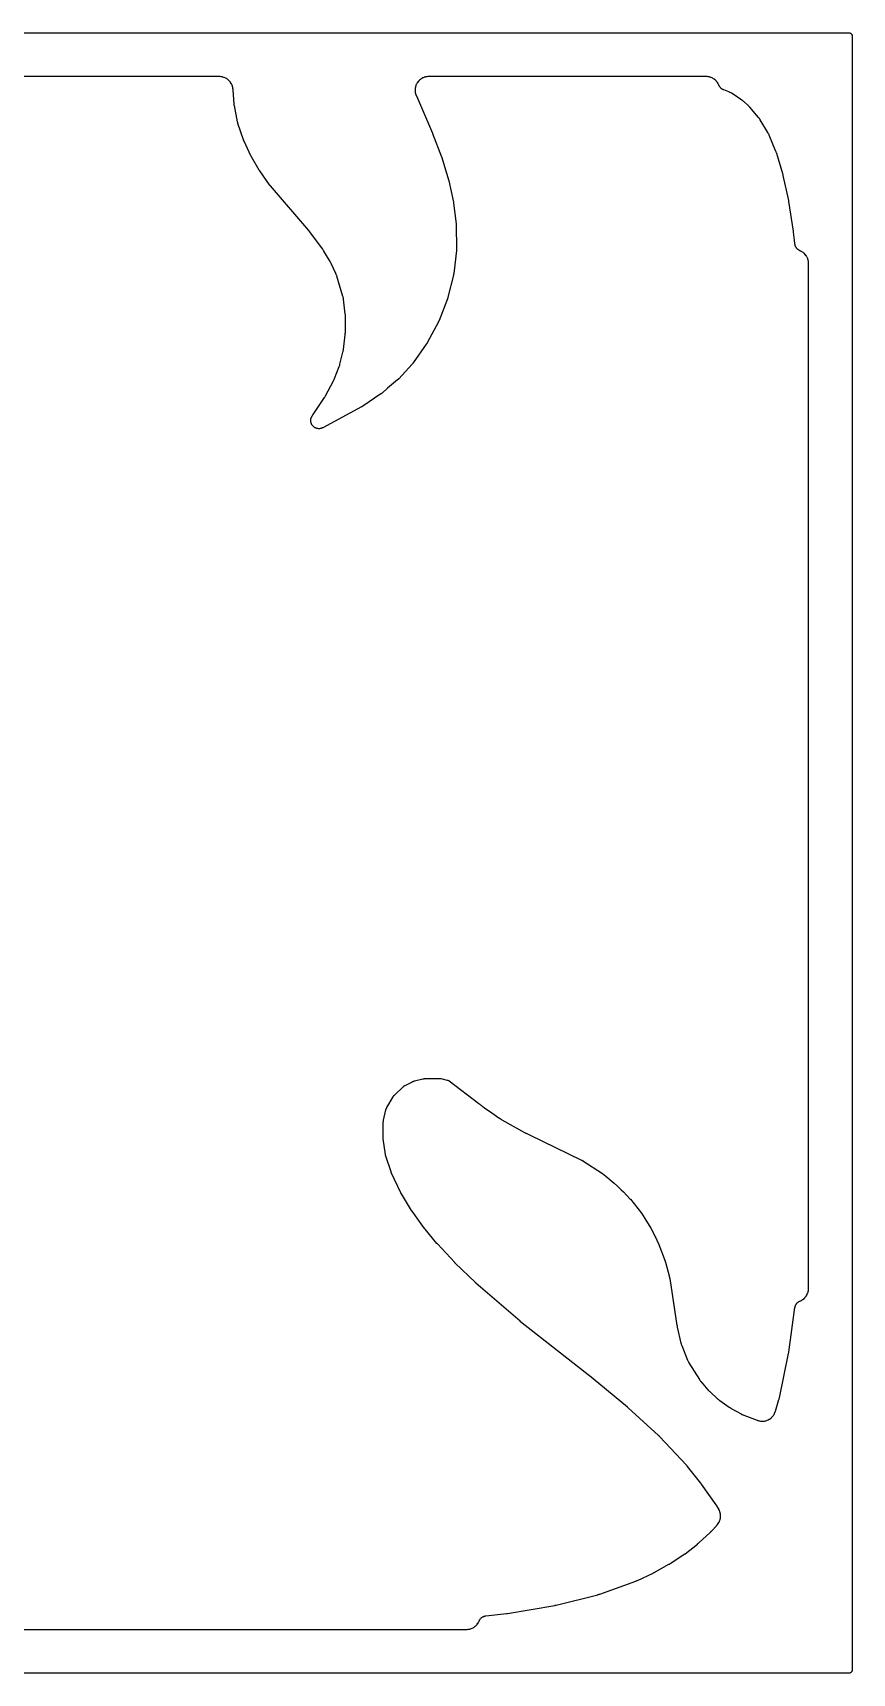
# Model space of a CAD drawing. Header units: millimetres. Extents: x 0 to 300, y 0 to 300.
# Drawn here: x 150 to 300.1, y -0.1 to 300.1 of the extents above; entities that cross this region are included whole.
import ezdxf

# ---------------------------------------------------------------- set-up
doc = ezdxf.new("R2010")
doc.units = ezdxf.units.MM
doc.layers.add('CUT', color=7, linetype='CONTINUOUS')

msp = doc.modelspace()

# ---------------------------------------------------------------- linework, layer by layer
at = {"layer": 'CUT'}
for points in [[(141.9381, 300.0625), (154.5924, 300.0625), (193.2472, 300.0625), (193.3883, 300.0625), (246.8707, 300.0625), (298.533, 300.0625), (298.5625, 300.0625), (299.4478, 300.0625), (299.5212, 300.0589), (299.5794, 300.0503), (299.6365, 300.036), (299.6918, 300.0162), (299.745, 299.991), (299.7954, 299.9608), (299.8427, 299.9257), (299.8862, 299.8863), (299.9257, 299.8427), (299.9608, 299.7954), (299.991, 299.745), (300.0162, 299.6918), (300.036, 299.6365), (300.0503, 299.5794), (300.0589, 299.5212), (300.0625, 299.4478), (300.0625, 298.5625), (300.0625, 1.467), (300.0625, 1.4375), (300.0625, 0.5522), (300.0589, 0.4788), (300.0503, 0.4206), (300.036, 0.3635), (300.0162, 0.3082), (299.991, 0.255), (299.9608, 0.2046), (299.9257, 0.1573), (299.8862, 0.1137), (299.8427, 0.0743), (299.7954, 0.0392), (299.745, 0.009), (299.6918, -0.0162), (299.6365, -0.036), (299.5794, -0.0503), (299.5212, -0.0589), (299.4478, -0.0625), (298.5625, -0.0625), (1.4375, -0.0625)], [(70.6245, 7.9375), (229.3656, 7.9375), (229.3798, 7.9377), (229.4724, 7.9399), (229.4867, 7.9404), (229.5423, 7.943), (229.5707, 7.945), (229.7525, 7.9624), (229.8089, 7.9705), (229.9859, 8.0045), (230.0413, 8.0179), (230.2142, 8.0686), (230.268, 8.0872), (230.4354, 8.154), (230.4872, 8.1777), (230.6474, 8.2601), (230.6968, 8.2885), (230.8485, 8.3858), (230.895, 8.4188), (231.0368, 8.53), (231.0799, 8.5672), (231.2105, 8.6914), (231.2498, 8.7326), (231.3681, 8.8685), (231.4034, 8.9133), (231.5082, 9.0598), (231.5391, 9.1077), (231.6295, 9.2636), (231.6557, 9.3142), (231.7319, 9.4802), (231.7351, 9.4872), (231.7474, 9.515), (231.7845, 9.5953), (231.8252, 9.6734), (231.8549, 9.724), (231.903, 9.7977), (231.9375, 9.8451), (231.9926, 9.9138), (232.0315, 9.9576), (232.0931, 10.0205), (232.1361, 10.0604), (232.2036, 10.117), (232.2502, 10.1524), (232.3229, 10.2022), (232.3728, 10.2329), (232.45, 10.2753), (232.5027, 10.301), (232.5836, 10.3356), (232.6386, 10.356), (232.7225, 10.3826), (232.7792, 10.3975), (232.8653, 10.4158), (232.945, 10.4286), (232.9886, 10.4346), (236.7373, 10.8521), (236.7453, 10.853), (236.8011, 10.86), (236.8097, 10.8611), (236.8792, 10.8708), (236.8876, 10.8721), (236.9423, 10.8805), (236.9513, 10.882), (245.5919, 12.3487), (245.6026, 12.3507), (245.6769, 12.3647), (245.6883, 12.3669), (245.7805, 12.3862), (245.7916, 12.3886), (245.8642, 12.4052), (245.8761, 12.408), (253.4521, 14.3027), (253.4667, 14.3066), (253.5611, 14.3327), (253.5756, 14.3369), (253.6933, 14.3728), (253.7077, 14.3773), (253.8007, 14.4082), (253.815, 14.4131), (260.4135, 16.7891), (260.4264, 16.7939), (260.5101, 16.8263), (260.523, 16.8314), (260.6271, 16.8744), (260.6398, 16.8798), (260.7219, 16.916), (260.7345, 16.9217), (263.5818, 18.254), (263.5907, 18.2582), (263.6517, 18.2881), (263.6611, 18.2927), (263.7366, 18.3312), (263.7457, 18.336), (263.8049, 18.3674), (263.8145, 18.3726), (266.494, 19.8603), (266.5032, 19.8655), (266.5668, 19.9023), (266.5766, 19.9081), (266.655, 19.9555), (266.6645, 19.9613), (266.7258, 19.9999), (266.7358, 20.0064), (269.2029, 21.6287), (269.2122, 21.635), (269.2765, 21.679), (269.2863, 21.6858), (269.3653, 21.7423), (269.3748, 21.7492), (269.4364, 21.795), (269.4464, 21.8027), (271.7209, 23.5715), (271.7306, 23.5792), (271.7928, 23.6296), (271.8023, 23.6375), (271.8791, 23.7025), (271.8884, 23.7105), (271.9485, 23.7635), (271.9577, 23.7718), (274.0466, 25.6915), (274.0557, 25.7), (274.1142, 25.7561), (274.1231, 25.7648), (274.1952, 25.8368), (274.2039, 25.8457), (274.2601, 25.9042), (274.2687, 25.9133), (275.2518, 26.9806), (275.2618, 26.9917), (275.3258, 27.0648), (275.3356, 27.0762), (275.3729, 27.1211), (275.3915, 27.1445), (275.5067, 27.2977), (275.5402, 27.3473), (275.6382, 27.5089), (275.6666, 27.5615), (275.748, 27.7322), (275.7711, 27.7873), (275.8351, 27.9652), (275.8525, 28.0224), (275.8985, 28.2058), (275.9102, 28.2645), (275.9377, 28.4515), (275.9434, 28.511), (275.9522, 28.6999), (275.952, 28.7597), (275.9419, 28.9485), (275.9358, 29.0079), (275.907, 29.1948), (275.8949, 29.2534), (275.8476, 29.4364), (275.8298, 29.4935), (275.7645, 29.6709), (275.7411, 29.7259), (275.6574, 29.8984), (275.6437, 29.9249), (275.6156, 29.9761), (275.6082, 29.9891), (275.5593, 30.0731), (275.5516, 30.086), (275.2738, 30.5372), (275.2693, 30.5445), (275.2371, 30.5951), (275.2321, 30.6028), (275.191, 30.6653), (275.186, 30.6728), (275.1528, 30.7216), (275.1473, 30.7296), (272.4747, 34.5302), (272.4747, 34.5303), (272.4696, 34.5374), (272.4341, 34.5863), (272.4286, 34.5939), (272.3833, 34.6542), (272.3778, 34.6615), (272.3413, 34.7087), (272.3353, 34.7164), (269.8936, 37.7701), (269.8866, 37.7787), (269.8373, 37.8381), (269.8296, 37.8471), (269.8294, 37.8474), (269.8272, 37.8499), (269.7643, 37.9227), (269.7566, 37.9314), (269.7058, 37.9879), (269.6974, 37.9971), (264.8111, 43.2102), (264.8035, 43.2182), (264.75, 43.2732), (264.7417, 43.2816), (264.6737, 43.3488), (264.6653, 43.3569), (264.6106, 43.409), (264.6015, 43.4174), (259.0214, 48.509), (259.0163, 48.5136), (258.9806, 48.5453), (258.9751, 48.5502), (258.9302, 48.5892), (258.9247, 48.5939), (258.8889, 48.6244), (258.883, 48.6293), (252.6146, 53.8139), (252.6119, 53.8161), (252.5931, 53.8314), (252.5901, 53.8338), (252.5666, 53.8528), (252.5637, 53.8551), (252.545, 53.87), (252.5419, 53.8725), (239.342, 64.2513), (239.3306, 64.2603), (239.3189, 64.2696), (239.315, 64.2728), (239.3055, 64.2805), (239.3014, 64.2838), (239.2967, 64.2877), (239.2927, 64.291), (239.2832, 64.2989), (239.2797, 64.3018), (239.2721, 64.3082), (239.2613, 64.3175), (239.2566, 64.3215), (231.1576, 71.3261), (231.1537, 71.3295), (231.1447, 71.3373), (231.1409, 71.3407), (231.1317, 71.3489), (231.127, 71.353), (231.1161, 71.3628), (231.1114, 71.3671), (231.106, 71.372), (231.1014, 71.3762), (231.0906, 71.3862), (231.0865, 71.39), (231.0779, 71.3981), (231.0656, 71.4098), (231.0602, 71.415), (227.3704, 74.9862), (227.367, 74.9895), (227.3592, 74.9971), (227.3558, 75.0004), (227.3479, 75.0082), (227.3438, 75.0123), (227.3344, 75.0218), (227.3303, 75.0258), (227.3257, 75.0306), (227.3216, 75.0347), (227.3123, 75.0443), (227.3088, 75.0479), (227.3013, 75.0558), (227.2906, 75.067), (227.2859, 75.072), (224.1089, 78.4781), (224.1055, 78.4818), (224.0975, 78.4904), (224.0941, 78.4942), (224.0859, 78.5031), (224.0818, 78.5077), (224.0721, 78.5184), (224.068, 78.5231), (224.0632, 78.5284), (224.0591, 78.5331), (224.0495, 78.544), (224.046, 78.5481), (224.0383, 78.5571), (224.0275, 78.5698), (224.0227, 78.5755), (221.8544, 81.1741), (221.8506, 81.1787), (221.8418, 81.1894), (221.838, 81.194), (221.8291, 81.205), (221.8245, 81.2106), (221.8139, 81.2239), (221.8094, 81.2296), (221.8042, 81.2362), (221.7997, 81.242), (221.7893, 81.2555), (221.7849, 81.2613), (221.7826, 81.2642), (221.7774, 81.2711), (221.7654, 81.2873), (221.7603, 81.2942), (219.46, 84.4452), (219.4545, 84.4529), (219.4417, 84.4708), (219.4363, 84.4785), (219.4297, 84.4878), (219.4244, 84.4956), (219.4121, 84.5136), (219.4068, 84.5214), (219.4008, 84.5304), (219.3956, 84.5382), (219.3837, 84.5566), (219.3786, 84.5645), (219.3724, 84.5741), (219.3674, 84.5821), (219.3558, 84.6007), (219.3509, 84.6087), (217.5105, 87.6304), (217.5044, 87.6405), (217.4905, 87.6641), (217.4845, 87.6743), (217.4774, 87.6868), (217.4716, 87.697), (217.4582, 87.721), (217.4526, 87.7314), (217.4461, 87.7433), (217.4406, 87.7537), (217.4279, 87.778), (217.4225, 87.7885), (217.416, 87.8013), (217.4108, 87.8119), (217.3987, 87.8365), (217.3936, 87.8471), (215.7121, 91.3969), (215.7062, 91.4096), (215.6927, 91.4393), (215.687, 91.4521), (215.6802, 91.4677), (215.6747, 91.4805), (215.6621, 91.5106), (215.6568, 91.5236), (215.6509, 91.5385), (215.6458, 91.5515), (215.6342, 91.5819), (215.6293, 91.595), (215.6234, 91.611), (215.6188, 91.6242), (215.6081, 91.655), (215.6036, 91.6682), (214.66, 94.5332), (214.657, 94.5425), (214.6524, 94.557), (214.6451, 94.5811), (214.6358, 94.6135), (214.628, 94.6424), (214.6223, 94.6655), (214.619, 94.6787), (214.6179, 94.6836), (214.6116, 94.7124), (214.5987, 94.7765), (214.5918, 94.8152), (214.5898, 94.8283), (214.5883, 94.838), (214.1692, 97.7342), (214.1681, 97.7414), (214.1658, 97.7583), (214.1654, 97.7614), (214.1617, 97.7942), (214.1554, 97.8601), (214.1536, 97.8827), (214.1522, 97.9143), (214.1502, 97.9979), (214.15, 98.0338), (214.1935, 100.7694), (214.1938, 100.7813), (214.1943, 100.7972), (214.1969, 100.8442), (214.2032, 100.9223), (214.2067, 100.9568), (214.2116, 100.9912), (214.2241, 101.0687), (214.2328, 101.1149), (214.2361, 101.1304), (214.2387, 101.1419), (214.6631, 102.9947), (214.6658, 103.0059), (214.6694, 103.021), (214.6814, 103.0655), (214.6969, 103.1175), (214.7231, 103.193), (214.7516, 103.2648), (214.7847, 103.3384), (214.81, 103.3884), (214.8322, 103.4297), (214.8398, 103.4429), (214.8456, 103.4529), (215.9967, 105.4056), (216.0022, 105.4148), (216.0107, 105.4289), (216.0253, 105.4522), (216.0453, 105.483), (216.0635, 105.51), (216.0661, 105.5138), (216.1005, 105.5597), (216.1494, 105.6208), (216.1981, 105.6767), (216.2341, 105.7148), (216.2647, 105.7456), (216.2749, 105.7554), (216.2827, 105.7628), (217.8352, 107.2181), (217.8429, 107.2252), (217.8549, 107.2363), (217.8751, 107.2542), (217.9026, 107.2779), (217.9273, 107.2984), (217.9308, 107.3012), (217.976, 107.3352), (218.0391, 107.3795), (218.1006, 107.4191), (218.1451, 107.4453), (218.1825, 107.4662), (218.1949, 107.4726), (218.2042, 107.4775), (219.5217, 108.1503), (219.5334, 108.1561), (219.5492, 108.1639), (219.5967, 108.1856), (219.677, 108.2195), (219.7128, 108.2337), (219.7492, 108.2464), (219.8322, 108.2732), (219.8824, 108.2878), (219.8994, 108.2922), (219.9121, 108.2954), (221.4561, 108.6728), (221.4682, 108.6757), (221.4846, 108.6795), (221.5333, 108.6893), (221.6151, 108.7033), (221.6513, 108.7088), (221.6877, 108.7128), (221.7703, 108.7201), (221.82, 108.723), (221.8367, 108.7236), (221.8492, 108.7239), (224.3399, 108.7705), (224.3492, 108.7706), (224.3636, 108.7707), (224.3874, 108.7706), (224.4194, 108.77), (224.4477, 108.7691), (224.4517, 108.7689), (224.5014, 108.765), (224.569, 108.7579), (224.6329, 108.7488), (224.6778, 108.7408), (224.7149, 108.7334), (224.7269, 108.7307), (224.736, 108.7286), (225.8989, 108.4575), (225.9112, 108.4545), (225.9278, 108.4504), (225.9766, 108.4368), (226.0334, 108.4193), (226.1159, 108.3893), (226.1943, 108.3565), (226.2724, 108.3191), (231.6791, 104.1643), (231.8454, 104.0349), (232.1406, 103.7979), (232.1503, 103.7902), (232.2142, 103.7411), (232.224, 103.7336), (232.3054, 103.6736), (232.3155, 103.6664), (232.3813, 103.62), (232.3915, 103.6129), (232.3992, 103.6077), (232.4009, 103.6065), (232.4431, 103.5763), (232.45, 103.5714), (232.456, 103.5672), (232.5658, 103.4828), (232.5719, 103.4782), (232.615, 103.446), (232.6217, 103.441), (232.6759, 103.4016), (232.6825, 103.3969), (232.7258, 103.3663), (232.7329, 103.3614), (234.0416, 102.4651), (235.3434, 101.5602), (235.3548, 101.5525), (235.4288, 101.5035), (235.4403, 101.4961), (235.5347, 101.4367), (235.5464, 101.4295), (235.6042, 101.3949), (235.634, 101.3745), (235.6449, 101.3672), (235.7162, 101.3207), (235.7273, 101.3136), (235.8181, 101.2571), (235.8293, 101.2503), (235.9026, 101.2068), (235.914, 101.2003), (240.0675, 98.8602), (240.0772, 98.8549), (240.1451, 98.8182), (240.1556, 98.8127), (240.2411, 98.7688), (240.2515, 98.7635), (240.3198, 98.7301), (240.331, 98.7247), (240.3341, 98.7233), (240.3411, 98.72), (240.939, 98.4425), (250.5149, 93.827), (250.5272, 93.8209), (250.5558, 93.8066), (250.5681, 93.8003), (250.5829, 93.7926), (250.595, 93.7862), (250.6232, 93.771), (250.6353, 93.7643), (250.6491, 93.7566), (250.661, 93.7498), (250.6887, 93.7337), (250.6926, 93.7315), (250.695, 93.73), (250.7044, 93.7242), (250.7159, 93.717), (250.7253, 93.7111), (250.7471, 93.6972), (250.7564, 93.6911), (254.3209, 91.3446), (254.9463, 90.8523), (256.4416, 89.5639), (257.0719, 89.0209), (257.2061, 88.9052), (257.2804, 88.8412), (257.7551, 88.3829), (258.1546, 87.9972), (259.4156, 86.6612), (259.4303, 86.6433), (260.8059, 84.9638), (261.4487, 84.119), (262.0897, 83.1389), (263.1667, 81.3558), (263.8917, 79.9385), (263.9596, 79.7977), (264.0707, 79.5672), (264.2633, 79.1678), (264.6356, 78.396), (265.7801, 75.3411), (265.7839, 75.3308), (265.7926, 75.3066), (265.7963, 75.2963), (265.8007, 75.2836), (265.8042, 75.2732), (265.8123, 75.2488), (265.8157, 75.2384), (265.8196, 75.2263), (265.8229, 75.2158), (265.8304, 75.1913), (265.8335, 75.1808), (265.8373, 75.1679), (265.8403, 75.1573), (265.8473, 75.1326), (265.8502, 75.122), (266.5822, 72.3783), (266.5852, 72.3667), (266.592, 72.3397), (266.5948, 72.3281), (266.5982, 72.3139), (266.6009, 72.3023), (266.607, 72.2751), (266.6096, 72.2635), (266.6124, 72.25), (266.6148, 72.2383), (266.6202, 72.211), (266.6224, 72.1993), (266.625, 72.1849), (266.6271, 72.1732), (266.6317, 72.1457), (266.6336, 72.1339), (267.9732, 63.5383), (267.9749, 63.5282), (267.987, 63.4581), (267.989, 63.4474), (268.0057, 63.3603), (268.0078, 63.3498), (268.0223, 63.2813), (268.0247, 63.2701), (268.7037, 60.3297), (268.7063, 60.3189), (268.725, 60.2443), (268.7279, 60.2332), (268.7411, 60.1846), (268.7479, 60.1612), (268.7934, 60.0167), (268.8008, 59.9946), (268.8145, 59.9564), (268.8183, 59.9461), (268.8452, 59.875), (268.8497, 59.8635), (269.9194, 57.2073), (269.9246, 57.195), (269.9586, 57.1157), (269.9639, 57.1035), (269.9854, 57.0563), (269.997, 57.0324), (270.0754, 56.8786), (270.0879, 56.8552), (270.1135, 56.8101), (270.1202, 56.7986), (270.1644, 56.7245), (270.1714, 56.7131), (272.0948, 53.6452), (272.1006, 53.6362), (272.1413, 53.5738), (272.1474, 53.5645), (272.1749, 53.5241), (272.1885, 53.5049), (272.2756, 53.3868), (272.2894, 53.3688), (272.3139, 53.3381), (272.3206, 53.3298), (272.3676, 53.273), (272.3753, 53.2639), (273.6408, 51.7945), (273.6535, 51.7803), (273.7367, 51.6896), (273.7497, 51.6759), (273.8578, 51.5654), (273.8712, 51.5521), (273.9601, 51.4668), (273.974, 51.4539), (275.4743, 50.102), (275.4875, 50.0905), (275.5741, 50.0169), (275.5876, 50.0057), (275.6991, 49.9165), (275.7129, 49.9058), (275.8037, 49.8373), (275.8179, 49.827), (277.5369, 48.6083), (277.5505, 48.599), (277.6397, 48.5393), (277.6535, 48.5304), (277.7675, 48.4586), (277.7816, 48.45), (277.874, 48.3954), (277.8883, 48.3872), (279.7291, 47.3657), (279.7479, 47.3557), (279.8711, 47.2929), (279.8903, 47.2836), (280.0476, 47.2103), (280.067, 47.2017), (280.1944, 47.1478), (280.2142, 47.1399), (282.6356, 46.2154), (282.6492, 46.2104), (282.738, 46.1789), (282.7518, 46.1743), (282.8056, 46.1566), (282.8333, 46.1483), (283.0125, 46.0991), (283.0691, 46.0864), (283.2497, 46.0552), (283.3072, 46.0481), (283.49, 46.0344), (283.5479, 46.0329), (283.7312, 46.0369), (283.789, 46.0409), (283.971, 46.0626), (284.0282, 46.0723), (284.2072, 46.1114), (284.2632, 46.1265), (284.4376, 46.1828), (284.4919, 46.2032), (284.6601, 46.276), (284.7121, 46.3016), (284.8725, 46.3903), (284.9218, 46.4208), (285.0729, 46.5245), (285.119, 46.5596), (285.2594, 46.6775), (285.3019, 46.7169), (285.4302, 46.8477), (285.4688, 46.891), (285.5839, 47.0337), (285.6181, 47.0805), (285.7189, 47.2336), (285.7484, 47.2835), (285.8339, 47.4455), (285.8585, 47.4981), (285.9289, 47.67), (285.9393, 47.6971), (285.9582, 47.7504), (285.9629, 47.7642), (285.9922, 47.8537), (285.9966, 47.8675), (286.637, 49.9954), (286.6406, 50.0081), (286.6636, 50.091), (286.667, 50.1038), (286.6936, 50.2086), (286.6967, 50.2214), (286.716, 50.3053), (286.7188, 50.3182), (288.3985, 58.4346), (288.4003, 58.4438), (288.4126, 58.5082), (288.4144, 58.5182), (288.4283, 58.5987), (288.4299, 58.6085), (288.4399, 58.6723), (288.4415, 58.6827), (289.5654, 66.8143), (289.5722, 66.8563), (289.5865, 66.933), (289.6061, 67.0158), (289.6217, 67.0703), (289.649, 67.1509), (289.6697, 67.2037), (289.7045, 67.2813), (289.7301, 67.3319), (289.7721, 67.4059), (289.8023, 67.4539), (289.8511, 67.5236), (289.8858, 67.5685), (289.941, 67.6333), (289.9797, 67.6747), (290.0407, 67.734), (290.0832, 67.7715), (290.1496, 67.8248), (290.1954, 67.8582), (290.2665, 67.9049), (290.3153, 67.9338), (290.3905, 67.9736), (290.4611, 68.0069), (290.5, 68.0241), (290.5052, 68.0262), (290.5191, 68.0321), (290.5727, 68.056), (290.5999, 68.0688), (290.772, 68.1558), (290.8242, 68.1855), (290.9845, 68.2878), (291.0335, 68.3227), (291.1827, 68.4405), (291.228, 68.4801), (291.3647, 68.6122), (291.4058, 68.6561), (291.5285, 68.8013), (291.565, 68.8491), (291.6726, 69.0058), (291.7041, 69.0571), (291.7955, 69.2238), (291.8217, 69.2779), (291.896, 69.4529), (291.9167, 69.5094), (291.973, 69.691), (291.9879, 69.7493), (292.0258, 69.9356), (292.0348, 69.995), (292.0541, 70.1868), (292.0563, 70.2168), (292.0593, 70.2755), (292.0599, 70.2905), (292.0623, 70.3882), (292.0625, 70.4033), (292.0625, 175.7647), (292.0625, 215.3854), (292.0625, 257.8133), (292.0623, 257.8275), (292.0601, 257.9201), (292.0596, 257.9343), (292.057, 257.9899), (292.055, 258.0183), (292.0377, 258.2), (292.0296, 258.2563), (291.9956, 258.4332), (291.9822, 258.4885), (291.9316, 258.6613), (291.913, 258.7151), (291.8463, 258.8823), (291.8227, 258.9342), (291.7404, 259.0943), (291.712, 259.1437), (291.6149, 259.2953), (291.5819, 259.3417), (291.4709, 259.4834), (291.4337, 259.5266), (291.3097, 259.6571), (291.2686, 259.6965), (291.1328, 259.8147), (291.0881, 259.85), (290.9417, 259.9548), (290.8939, 259.9858), (290.7382, 260.0762), (290.6877, 260.1025), (290.5219, 260.1788), (290.5088, 260.1846), (290.5024, 260.1874), (290.4817, 260.1966), (290.4037, 260.2327), (290.3256, 260.2735), (290.275, 260.3032), (290.2013, 260.3515), (290.1539, 260.386), (290.0853, 260.4412), (290.0414, 260.4802), (289.9786, 260.5419), (289.9387, 260.585), (289.8822, 260.6525), (289.8468, 260.6993), (289.7971, 260.772), (289.7664, 260.822), (289.7241, 260.8993), (289.6985, 260.952), (289.6639, 261.0331), (289.6435, 261.0881), (289.6171, 261.1721), (289.6022, 261.2288), (289.5841, 261.315), (289.5713, 261.3947), (289.5654, 261.4384), (289.4906, 262.1196), (289.3299, 263.5823), (289.3291, 263.5885), (289.324, 263.6316), (289.3231, 263.6382), (289.3161, 263.6918), (289.3152, 263.6983), (289.3091, 263.7406), (289.3081, 263.7476), (288.4671, 269.18), (288.4657, 269.1883), (288.456, 269.246), (288.4544, 269.2549), (288.4411, 269.3267), (288.4394, 269.3354), (288.4281, 269.392), (288.4262, 269.4013), (287.4406, 273.9535), (287.4379, 273.9652), (287.4199, 274.0411), (287.417, 274.0528), (287.3925, 274.1477), (287.3893, 274.1592), (287.3683, 274.2344), (287.3649, 274.2459), (286.2322, 277.997), (286.2274, 278.0122), (286.1948, 278.1107), (286.1896, 278.1258), (286.1453, 278.2483), (286.1397, 278.2632), (286.1019, 278.3598), (286.0959, 278.3746), (284.8348, 281.3599), (284.8264, 281.3786), (284.7703, 281.4998), (284.7613, 281.5183), (284.6858, 281.6677), (284.6762, 281.6859), (284.6119, 281.8029), (284.6017, 281.8208), (283.2066, 284.1657), (283.2, 284.1764), (283.1567, 284.2458), (283.15, 284.2565), (283.123, 284.2976), (283.1088, 284.3184), (283.0137, 284.4515), (282.9986, 284.4717), (282.9684, 284.5105), (282.9605, 284.5203), (282.9089, 284.5837), (282.9008, 284.5934), (281.3107, 286.4639), (281.2968, 286.4797), (281.2044, 286.5809), (281.1899, 286.5963), (281.0696, 286.7191), (281.0546, 286.7339), (280.9553, 286.8284), (280.9398, 286.8427), (280.2889, 287.42), (280.2729, 287.4338), (280.1671, 287.5212), (280.1505, 287.5344), (280.014, 287.6393), (279.997, 287.6518), (279.8853, 287.7316), (279.8679, 287.7436), (278.0708, 288.9333), (278.0574, 288.9419), (277.9693, 288.9969), (277.9557, 289.0052), (277.9019, 289.0368), (277.874, 289.0522), (277.6898, 289.1477), (277.661, 289.1616), (277.6042, 289.1873), (277.5896, 289.1937), (277.4939, 289.234), (277.4791, 289.24), (276.5235, 289.6126), (276.4812, 289.6304), (276.4046, 289.6648), (276.323, 289.7067), (276.2702, 289.7373), (276.1933, 289.7872), (276.1438, 289.823), (276.0724, 289.8805), (276.0268, 289.9211), (275.9616, 289.9856), (275.9205, 290.0306), (275.8621, 290.1014), (275.8258, 290.1504), (275.775, 290.2267), (275.7438, 290.2792), (275.701, 290.3603), (275.6656, 290.4365), (275.6474, 290.4786), (275.6452, 290.484), (275.6393, 290.498), (275.6158, 290.5523), (275.6031, 290.5798), (275.517, 290.754), (275.4874, 290.8069), (275.3856, 290.9691), (275.3508, 291.0188), (275.2332, 291.17), (275.1936, 291.2159), (275.0613, 291.3544), (275.0173, 291.3961), (274.8716, 291.5206), (274.8236, 291.5576), (274.6662, 291.6668), (274.6147, 291.6987), (274.4471, 291.7915), (274.3926, 291.8181), (274.2165, 291.8934), (274.1596, 291.9144), (273.9768, 291.9716), (273.9181, 291.9868), (273.7304, 292.0252), (273.6705, 292.0344), (273.4773, 292.054), (273.447, 292.0563), (273.3879, 292.0592), (273.3728, 292.0598), (273.2743, 292.0623), (273.2592, 292.0625), (270.4426, 292.0625), (222.5755, 292.0625), (222.5607, 292.0623), (222.4642, 292.0599), (222.4494, 292.0594), (222.3915, 292.0565), (222.3619, 292.0543), (222.1725, 292.0355), (222.1138, 292.0267), (221.9298, 291.9898), (221.8723, 291.9753), (221.6928, 291.9204), (221.637, 291.9002), (221.4638, 291.8278), (221.4102, 291.8022), (221.2451, 291.7131), (221.1943, 291.6824), (221.0388, 291.5773), (220.9913, 291.5417), (220.8469, 291.4219), (220.8031, 291.3817), (220.6713, 291.2482), (220.6317, 291.2039), (220.5137, 291.058), (220.4787, 291.01), (220.3757, 290.8531), (220.3456, 290.802), (220.2586, 290.6357), (220.2338, 290.5818), (220.1636, 290.4077), (220.1442, 290.3516), (220.0916, 290.1714), (220.0778, 290.1137), (220.0433, 289.9292), (220.0352, 289.8704), (220.0191, 289.6834), (220.0169, 289.6241), (220.0194, 289.4364), (220.0231, 289.3772), (220.044, 289.1907), (220.0536, 289.1321), (220.0928, 288.9486), (220.1081, 288.8912), (220.1661, 288.71), (220.1759, 288.682), (220.1963, 288.6277), (220.2017, 288.6139), (220.2378, 288.5244), (220.2436, 288.5107), (223.1914, 281.7068), (223.1965, 281.695), (223.2017, 281.6828), (223.2034, 281.6787), (223.2076, 281.6687), (223.2094, 281.6644), (223.2114, 281.6593), (223.2132, 281.655), (223.2173, 281.6449), (223.2188, 281.6411), (223.2221, 281.6329), (223.2267, 281.6212), (223.2287, 281.616), (224.8514, 277.3995), (224.8538, 277.3932), (224.8593, 277.3785), (224.8617, 277.3722), (224.8672, 277.3571), (224.87, 277.3494), (224.8765, 277.3312), (224.8793, 277.3234), (224.8824, 277.3144), (224.8851, 277.3065), (224.8912, 277.2882), (224.8939, 277.2803), (224.8952, 277.2763), (224.8982, 277.267), (224.905, 277.2452), (224.9079, 277.2358), (226.1342, 273.1833), (226.1369, 273.1744), (226.1429, 273.1536), (226.1455, 273.1446), (226.1485, 273.1338), (226.151, 273.1249), (226.1566, 273.1041), (226.1589, 273.0952), (226.1616, 273.0849), (226.1639, 273.0759), (226.169, 273.0549), (226.1712, 273.0459), (226.1738, 273.0349), (226.1759, 273.0259), (226.1806, 273.0049), (226.1826, 272.9958), (227.0197, 269.0978), (227.0218, 269.0878), (227.0265, 269.0645), (227.0285, 269.0544), (227.0308, 269.0422), (227.0327, 269.0322), (227.0369, 269.0087), (227.0386, 268.9986), (227.0406, 268.987), (227.0422, 268.9769), (227.0459, 268.9534), (227.0474, 268.9433), (227.0492, 268.931), (227.0506, 268.9208), (227.0537, 268.8972), (227.055, 268.8871), (227.5106, 265.1316), (227.512, 265.1195), (227.515, 265.0912), (227.5162, 265.079), (227.5176, 265.0642), (227.5187, 265.052), (227.521, 265.0236), (227.5219, 265.0114), (227.5228, 264.9974), (227.5235, 264.9853), (227.525, 264.9568), (227.5256, 264.9446), (227.5262, 264.9297), (227.5266, 264.9175), (227.5273, 264.889), (227.5275, 264.8768), (227.5807, 260.5186), (227.5807, 260.5044), (227.5806, 260.4714), (227.5804, 260.4572), (227.5801, 260.44), (227.5797, 260.4258), (227.5786, 260.3928), (227.578, 260.3787), (227.5771, 260.3625), (227.5763, 260.3483), (227.5741, 260.3154), (227.5731, 260.3013), (227.5716, 260.2841), (227.5704, 260.27), (227.5671, 260.2371), (227.5657, 260.223), (227.0882, 256.0392), (227.0865, 256.0247), (227.0821, 255.991), (227.0801, 255.9766), (227.0775, 255.9591), (227.0753, 255.9447), (227.0698, 255.9112), (227.0673, 255.8968), (227.0643, 255.8804), (227.0617, 255.8661), (227.0551, 255.8328), (227.0522, 255.8185), (227.0485, 255.8012), (227.0453, 255.787), (227.0377, 255.7539), (227.0343, 255.7397), (226.0265, 251.6741), (226.0229, 251.6601), (226.0143, 251.6277), (226.0105, 251.6138), (226.0058, 251.597), (226.0017, 251.5831), (225.9921, 251.551), (225.9879, 251.5373), (225.9829, 251.5215), (225.9784, 251.5079), (225.9678, 251.476), (225.9631, 251.4624), (225.9573, 251.4459), (225.9524, 251.4324), (225.9407, 251.4009), (225.9356, 251.3875), (224.3923, 247.4179), (224.3872, 247.4053), (224.3753, 247.376), (224.3701, 247.3634), (224.3637, 247.3482), (224.3583, 247.3357), (224.3455, 247.3068), (224.3399, 247.2944), (224.3334, 247.2803), (224.3276, 247.268), (224.314, 247.2394), (224.308, 247.2272), (224.3007, 247.2124), (224.2945, 247.2003), (224.28, 247.1722), (224.2737, 247.1602), (222.2233, 243.3292), (222.2166, 243.317), (222.2008, 243.2885), (222.194, 243.2763), (222.1855, 243.2616), (222.1784, 243.2495), (222.1617, 243.2216), (222.1545, 243.2096), (222.1461, 243.196), (222.1386, 243.1842), (222.1211, 243.1568), (222.1135, 243.1451), (222.1041, 243.1309), (222.0963, 243.1193), (222.0779, 243.0924), (222.0699, 243.0809), (219.6683, 239.6846), (219.6598, 239.6728), (219.6399, 239.6456), (219.6313, 239.634), (219.6206, 239.6199), (219.6118, 239.6084), (219.591, 239.5819), (219.582, 239.5705), (219.5716, 239.5576), (219.5624, 239.5464), (219.5407, 239.5205), (219.5314, 239.5095), (219.5199, 239.4962), (219.5103, 239.4853), (219.4879, 239.4601), (219.4781, 239.4494), (217.0162, 236.7751), (217.0069, 236.7652), (216.9852, 236.7422), (216.9758, 236.7325), (216.9642, 236.7207), (216.9547, 236.711), (216.9322, 236.6888), (216.9225, 236.6793), (216.9113, 236.6685), (216.9015, 236.6592), (216.8784, 236.6376), (216.8684, 236.6284), (216.8561, 236.6173), (216.846, 236.6083), (216.8223, 236.5874), (216.812, 236.5785), (214.9896, 235.024), (214.9882, 235.0228), (214.986, 235.0209), (213.9601, 234.1457), (213.9506, 234.1378), (213.9283, 234.1193), (213.9188, 234.1115), (213.907, 234.102), (213.8973, 234.0943), (213.8746, 234.0765), (213.8648, 234.0689), (213.8534, 234.0602), (213.8435, 234.0528), (213.8203, 234.0356), (213.8103, 234.0283), (213.798, 234.0195), (213.7879, 234.0123), (213.7642, 233.9958), (213.754, 233.9887), (210.4378, 231.7387), (210.428, 231.7321), (210.405, 231.717), (210.3951, 231.7106), (210.383, 231.7028), (210.373, 231.6965), (210.3497, 231.6819), (210.3396, 231.6758), (210.328, 231.6688), (210.3179, 231.6627), (210.2941, 231.6488), (210.2839, 231.6429), (210.2714, 231.6358), (210.2611, 231.63), (210.237, 231.6167), (210.2266, 231.6111), (203.1342, 227.8164), (203.0953, 227.7968), (203.0233, 227.7626), (202.9429, 227.7291), (202.8884, 227.7095), (202.8052, 227.6839), (202.749, 227.6696), (202.6637, 227.6523), (202.6064, 227.6435), (202.5198, 227.6344), (202.462, 227.6312), (202.3749, 227.6305), (202.317, 227.6329), (202.2303, 227.6407), (202.1729, 227.6486), (202.0873, 227.6648), (202.031, 227.6782), (201.9474, 227.7025), (201.8926, 227.7214), (201.8117, 227.7537), (201.759, 227.7777), (201.6816, 227.8177), (201.6315, 227.8467), (201.5583, 227.8939), (201.5112, 227.9277), (201.443, 227.9817), (201.3994, 228.0199), (201.3367, 228.0803), (201.2969, 228.1225), (201.2404, 228.1887), (201.2049, 228.2345), (201.155, 228.3058), (201.1241, 228.3549), (201.0814, 228.4307), (201.0554, 228.4825), (201.0201, 228.5621), (200.9992, 228.6162), (200.9719, 228.6988), (200.9563, 228.7546), (200.937, 228.8395), (200.9269, 228.8966), (200.916, 228.983), (200.9114, 229.0407), (200.9089, 229.1277), (200.9099, 229.1857), (200.9158, 229.2726), (200.9225, 229.3301), (200.9367, 229.416), (200.9489, 229.4727), (200.9713, 229.5568), (200.9889, 229.612), (201.0194, 229.6935), (201.0423, 229.7468), (201.0805, 229.825), (201.1084, 229.8758), (201.154, 229.95), (201.2009, 230.0186), (201.2182, 230.0431), (201.2518, 230.089), (201.257, 230.0962), (201.2572, 230.0965), (201.3006, 230.1575), (201.3058, 230.1649), (201.3393, 230.2136), (201.3447, 230.2216), (203.4074, 233.3244), (203.4153, 233.3366), (203.4657, 233.4165), (203.4733, 233.4289), (203.5341, 233.5307), (203.5414, 233.5432), (203.5878, 233.6255), (203.5948, 233.6382), (205.0588, 236.3842), (205.0669, 236.3999), (205.1179, 236.5026), (205.1255, 236.5185), (205.1856, 236.6492), (205.1927, 236.6654), (205.2375, 236.7709), (205.2442, 236.7872), (206.1033, 238.9879), (206.1098, 239.0052), (206.1501, 239.1187), (206.156, 239.1363), (206.2022, 239.2802), (206.2076, 239.2979), (206.2408, 239.4137), (206.2457, 239.4316), (206.7999, 241.6143), (206.8043, 241.633), (206.8312, 241.7552), (206.835, 241.7741), (206.8638, 241.9284), (206.8671, 241.9473), (206.886, 242.071), (206.8887, 242.0901), (207.2137, 244.7786), (207.2155, 244.7958), (207.2258, 244.9078), (207.2271, 244.9251), (207.236, 245.066), (207.2368, 245.0833), (207.2406, 245.1957), (207.2409, 245.213), (207.2553, 248.1223), (207.2551, 248.1407), (207.252, 248.2606), (207.2512, 248.279), (207.2427, 248.4292), (207.2414, 248.4476), (207.2309, 248.567), (207.229, 248.5854), (206.9056, 251.3126), (206.9039, 251.3252), (206.8924, 251.4076), (206.8905, 251.4202), (206.8825, 251.4696), (206.8778, 251.4947), (206.8443, 251.6575), (206.8386, 251.6825), (206.8264, 251.731), (206.8231, 251.7434), (206.8012, 251.8235), (206.7977, 251.8359), (205.6921, 255.5589), (205.689, 255.5692), (205.6662, 255.641), (205.6628, 255.6516), (205.647, 255.6984), (205.6389, 255.7208), (205.586, 255.8592), (205.5775, 255.8804), (205.5619, 255.9169), (205.5576, 255.9268), (205.5272, 255.9947), (205.5222, 256.0057), (204.6394, 257.8753), (204.633, 257.8884), (204.5905, 257.973), (204.5838, 257.9859), (204.5279, 258.0908), (204.5209, 258.1036), (204.4743, 258.186), (204.467, 258.1986), (203.3085, 260.1386), (203.3005, 260.1516), (203.2476, 260.2354), (203.2393, 260.2482), (203.1701, 260.3516), (203.1615, 260.3642), (203.1043, 260.4452), (203.0954, 260.4575), (200.6966, 263.6793), (200.6906, 263.6873), (200.6481, 263.7424), (200.6415, 263.7509), (200.5873, 263.8186), (200.5806, 263.8268), (200.5369, 263.8796), (200.5296, 263.8882), (193.5098, 272.0413), (193.5026, 272.0497), (193.4861, 272.0694), (193.479, 272.0779), (193.4705, 272.0883), (193.4636, 272.0969), (193.4475, 272.117), (193.4407, 272.1256), (193.4329, 272.1357), (193.4261, 272.1444), (193.4106, 272.1649), (193.4039, 272.1738), (193.3959, 272.1846), (193.3894, 272.1935), (193.3743, 272.2144), (193.3679, 272.2233), (191.5681, 274.7831), (191.5629, 274.7906), (191.5508, 274.8082), (191.5457, 274.8157), (191.5394, 274.825), (191.5344, 274.8326), (191.5227, 274.8504), (191.5177, 274.858), (191.512, 274.8669), (191.5071, 274.8746), (191.4957, 274.8926), (191.4909, 274.9004), (191.485, 274.9099), (191.4803, 274.9177), (191.4693, 274.9359), (191.4646, 274.9438), (190.0545, 277.3416), (190.0492, 277.3507), (190.0369, 277.3721), (190.0317, 277.3813), (190.0255, 277.3926), (190.0204, 277.4018), (190.0086, 277.4235), (190.0037, 277.4328), (189.998, 277.4436), (189.9931, 277.453), (189.9819, 277.4749), (189.9771, 277.4843), (189.9714, 277.4959), (189.9667, 277.5054), (189.956, 277.5276), (189.9515, 277.5371), (188.684, 280.2455), (188.6787, 280.2571), (188.6665, 280.2842), (188.6613, 280.2958), (188.6552, 280.31), (188.6502, 280.3217), (188.6387, 280.3491), (188.6339, 280.3609), (188.6285, 280.3745), (188.6238, 280.3863), (188.6132, 280.414), (188.6087, 280.4259), (188.6034, 280.4405), (188.599, 280.4524), (188.5892, 280.4804), (188.585, 280.4925), (187.5775, 283.4862), (187.573, 283.5), (187.5627, 283.5321), (187.5585, 283.5459), (187.5534, 283.5628), (187.5493, 283.5767), (187.5401, 283.6092), (187.5363, 283.6231), (187.532, 283.6391), (187.5284, 283.6531), (187.5202, 283.6859), (187.5168, 283.6999), (187.5128, 283.7171), (187.5097, 283.7312), (187.5026, 283.7642), (187.4997, 283.7784), (186.9125, 286.7338), (186.9099, 286.7476), (186.9041, 286.7797), (186.9017, 286.7935), (186.8988, 286.8103), (186.8967, 286.8241), (186.8918, 286.8564), (186.8898, 286.8702), (186.8877, 286.8861), (186.8859, 286.9), (186.8821, 286.9324), (186.8805, 286.9463), (186.8788, 286.9633), (186.8774, 286.9772), (186.8746, 287.0097), (186.8735, 287.0237), (186.6866, 289.6226), (186.6855, 289.6366), (186.6768, 289.7278), (186.6752, 289.7418), (186.6687, 289.7964), (186.6647, 289.8243), (186.6349, 290.0024), (186.6231, 290.0575), (186.5767, 290.232), (186.5688, 290.2591), (186.5618, 290.2812), (186.5523, 290.3089), (186.4861, 290.4874), (186.4752, 290.5146), (186.4634, 290.5422), (186.4507, 290.5698), (186.3651, 290.745), (186.3356, 290.7982), (186.234, 290.9615), (186.1993, 291.0114), (186.0817, 291.1636), (186.0421, 291.2098), (185.9097, 291.3493), (185.8657, 291.3912), (185.7198, 291.5166), (185.6718, 291.5539), (185.514, 291.6638), (185.4624, 291.696), (185.2943, 291.7894), (185.2397, 291.8162), (185.063, 291.8922), (185.0059, 291.9133), (184.8225, 291.9709), (184.7636, 291.9862), (184.5752, 292.0249), (184.5151, 292.0342), (184.3211, 292.0539), (184.2908, 292.0562), (184.2314, 292.0592), (184.2162, 292.0598), (184.1174, 292.0623), (184.1022, 292.0625), (163.2592, 292.0625), (161.9907, 292.0625), (161.9906, 292.0625), (77.2048, 292.0625)]]:
    msp.add_lwpolyline(points, dxfattribs=at)

doc.saveas('drawing.dxf')
